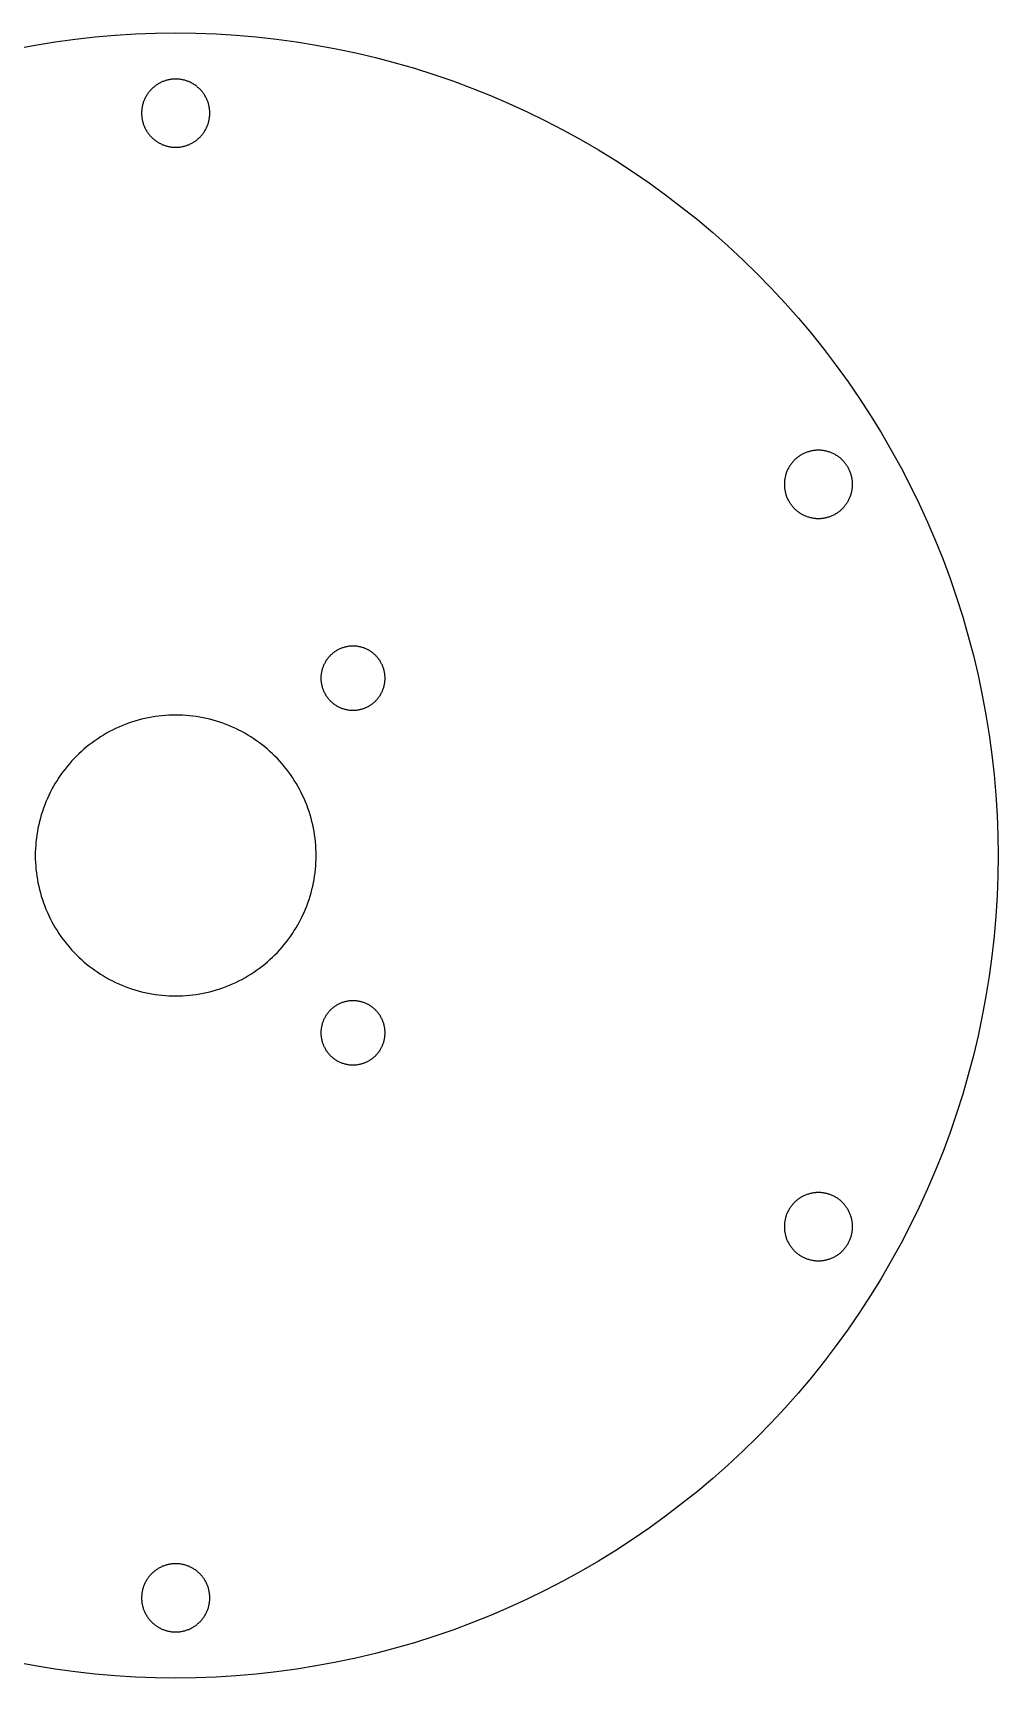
# Model space of a CAD drawing. Header units: metres. Extents: x -41 to 41, y -41 to 41.
# Drawn here: x -7.1 to 41, y -41 to 41 of the extents above; entities that cross this region are included whole.
import ezdxf

# ---------------------------------------------------------------- set-up
doc = ezdxf.new("R2010")
doc.units = ezdxf.units.M

msp = doc.modelspace()

# ---------------------------------------------------------------- linework, layer by layer
msp.add_lwpolyline([(-7.999, 40.212), (-7.009, 40.396), (-6.016, 40.556), (-5.019, 40.692), (-4.019, 40.803), (-3.016, 40.889), (-2.012, 40.951), (-1.006, 40.988), (0, 41), (1.006, 40.988), (2.012, 40.951), (3.016, 40.889), (4.019, 40.803), (5.019, 40.692), (6.016, 40.556), (7.009, 40.396), (7.999, 40.212), (8.983, 40.004), (9.962, 39.771), (10.935, 39.515), (11.902, 39.235), (12.861, 38.931), (13.812, 38.603), (14.756, 38.253), (15.69, 37.879), (16.615, 37.483), (17.53, 37.064), (18.434, 36.622), (19.327, 36.159), (20.209, 35.674), (21.078, 35.167), (21.935, 34.639), (22.778, 34.09), (23.608, 33.521), (24.424, 32.932), (25.224, 32.322), (26.01, 31.693), (26.78, 31.046), (27.534, 30.379), (28.271, 29.694), (28.991, 28.991), (29.694, 28.271), (30.379, 27.534), (31.046, 26.78), (31.693, 26.01), (32.322, 25.224), (32.932, 24.424), (33.521, 23.608), (34.09, 22.778), (34.639, 21.935), (35.167, 21.078), (35.674, 20.209), (36.159, 19.327), (36.622, 18.434), (37.064, 17.53), (37.483, 16.615), (37.879, 15.69), (38.253, 14.756), (38.603, 13.812), (38.931, 12.861), (39.235, 11.902), (39.515, 10.935), (39.771, 9.962), (40.004, 8.983), (40.212, 7.999), (40.396, 7.009), (40.556, 6.016), (40.692, 5.019), (40.803, 4.019), (40.889, 3.016), (40.951, 2.012), (40.988, 1.006), (41, 0), (40.988, -1.006), (40.988, -1.006), (40.951, -2.012), (40.889, -3.016), (40.803, -4.019), (40.692, -5.019), (40.556, -6.016), (40.396, -7.009), (40.212, -7.999), (40.004, -8.983), (39.771, -9.962), (39.515, -10.935), (39.235, -11.902), (38.931, -12.861), (38.603, -13.812), (38.253, -14.756), (37.879, -15.69), (37.483, -16.615), (37.064, -17.53), (36.622, -18.434), (36.159, -19.327), (35.674, -20.209), (35.167, -21.078), (34.639, -21.935), (34.09, -22.778), (33.521, -23.608), (32.932, -24.424), (32.322, -25.224), (31.693, -26.01), (31.046, -26.78), (30.379, -27.534), (29.694, -28.271), (28.991, -28.991), (28.271, -29.694), (27.534, -30.379), (26.78, -31.046), (26.01, -31.693), (25.224, -32.322), (24.424, -32.932), (23.608, -33.521), (22.778, -34.09), (21.935, -34.639), (21.078, -35.167), (20.209, -35.674), (19.327, -36.159), (18.434, -36.622), (17.53, -37.064), (16.615, -37.483), (15.69, -37.879), (14.756, -38.253), (13.812, -38.603), (12.861, -38.931), (11.902, -39.235), (10.935, -39.515), (9.962, -39.771), (8.983, -40.004), (7.999, -40.212), (7.009, -40.396), (6.016, -40.556), (5.019, -40.692), (4.019, -40.803), (3.016, -40.889), (2.012, -40.951), (1.006, -40.988), (0, -41), (-1.006, -40.988), (-2.012, -40.951), (-3.016, -40.889), (-4.019, -40.803), (-5.019, -40.692), (-6.016, -40.556), (-7.009, -40.396), (-7.999, -40.212)])
for points in [[(1.695, 36.875), (1.698, 36.917), (1.699, 36.958), (1.7, 37), (1.699, 37.042), (1.698, 37.083), (1.695, 37.125), (1.692, 37.167), (1.687, 37.208), (1.682, 37.249), (1.675, 37.291), (1.667, 37.332), (1.659, 37.372), (1.649, 37.413), (1.638, 37.453), (1.627, 37.493), (1.614, 37.533), (1.601, 37.573), (1.586, 37.612), (1.571, 37.651), (1.554, 37.689), (1.537, 37.727), (1.518, 37.764), (1.499, 37.801), (1.479, 37.838), (1.458, 37.874), (1.436, 37.909), (1.413, 37.944), (1.39, 37.979), (1.365, 38.013), (1.34, 38.046), (1.314, 38.078), (1.287, 38.11), (1.26, 38.142), (1.231, 38.172), (1.202, 38.202), (1.172, 38.231), (1.142, 38.26), (1.11, 38.287), (1.078, 38.314), (1.046, 38.34), (1.013, 38.365), (0.979, 38.39), (0.944, 38.413), (0.909, 38.436), (0.874, 38.458), (0.838, 38.479), (0.801, 38.499), (0.764, 38.518), (0.727, 38.537), (0.689, 38.554), (0.651, 38.571), (0.612, 38.586), (0.573, 38.601), (0.533, 38.614), (0.493, 38.627), (0.453, 38.638), (0.413, 38.649), (0.372, 38.659), (0.332, 38.667), (0.291, 38.675), (0.249, 38.682), (0.208, 38.687), (0.167, 38.692), (0.125, 38.695), (0.083, 38.698), (0.042, 38.699), (0, 38.7), (-0.042, 38.699), (-0.083, 38.698), (-0.125, 38.695), (-0.167, 38.692), (-0.208, 38.687), (-0.249, 38.682), (-0.291, 38.675), (-0.332, 38.667), (-0.372, 38.659), (-0.413, 38.649), (-0.453, 38.638), (-0.493, 38.627), (-0.533, 38.614), (-0.573, 38.601), (-0.612, 38.586), (-0.651, 38.571), (-0.689, 38.554), (-0.727, 38.537), (-0.764, 38.518), (-0.801, 38.499), (-0.838, 38.479), (-0.874, 38.458), (-0.909, 38.436), (-0.944, 38.413), (-0.979, 38.39), (-1.013, 38.365), (-1.046, 38.34), (-1.078, 38.314), (-1.11, 38.287), (-1.142, 38.26), (-1.172, 38.231), (-1.202, 38.202), (-1.231, 38.172), (-1.26, 38.142), (-1.287, 38.11), (-1.314, 38.078), (-1.34, 38.046), (-1.365, 38.013), (-1.39, 37.979), (-1.413, 37.944), (-1.436, 37.909), (-1.458, 37.874), (-1.479, 37.838), (-1.499, 37.801), (-1.518, 37.764), (-1.537, 37.727), (-1.554, 37.689), (-1.571, 37.651), (-1.586, 37.612), (-1.601, 37.573), (-1.614, 37.533), (-1.627, 37.493), (-1.638, 37.453), (-1.649, 37.413), (-1.659, 37.372), (-1.667, 37.332), (-1.675, 37.291), (-1.682, 37.249), (-1.687, 37.208), (-1.692, 37.167), (-1.695, 37.125), (-1.698, 37.083), (-1.699, 37.042), (-1.7, 37), (-1.699, 36.958), (-1.698, 36.917), (-1.695, 36.875), (-1.692, 36.833), (-1.687, 36.792), (-1.682, 36.751), (-1.675, 36.709), (-1.667, 36.668), (-1.659, 36.628), (-1.649, 36.587), (-1.638, 36.547), (-1.627, 36.507), (-1.614, 36.467), (-1.601, 36.427), (-1.586, 36.388), (-1.571, 36.349), (-1.554, 36.311), (-1.537, 36.273), (-1.518, 36.236), (-1.499, 36.199), (-1.479, 36.162), (-1.458, 36.126), (-1.436, 36.091), (-1.413, 36.056), (-1.39, 36.021), (-1.365, 35.987), (-1.34, 35.954), (-1.314, 35.922), (-1.287, 35.89), (-1.26, 35.858), (-1.231, 35.828), (-1.202, 35.798), (-1.172, 35.769), (-1.142, 35.74), (-1.11, 35.713), (-1.078, 35.686), (-1.046, 35.66), (-1.013, 35.635), (-0.979, 35.61), (-0.944, 35.587), (-0.909, 35.564), (-0.874, 35.542), (-0.838, 35.521), (-0.801, 35.501), (-0.764, 35.482), (-0.727, 35.463), (-0.689, 35.446), (-0.651, 35.429), (-0.612, 35.414), (-0.573, 35.399), (-0.533, 35.386), (-0.493, 35.373), (-0.453, 35.362), (-0.413, 35.351), (-0.372, 35.341), (-0.332, 35.333), (-0.291, 35.325), (-0.249, 35.318), (-0.208, 35.313), (-0.167, 35.308), (-0.125, 35.305), (-0.083, 35.302), (-0.042, 35.301), (0, 35.3), (0.042, 35.301), (0.083, 35.302), (0.125, 35.305), (0.167, 35.308), (0.208, 35.313), (0.249, 35.318), (0.291, 35.325), (0.332, 35.333), (0.372, 35.341), (0.413, 35.351), (0.453, 35.362), (0.493, 35.373), (0.533, 35.386), (0.573, 35.399), (0.612, 35.414), (0.651, 35.429), (0.689, 35.446), (0.727, 35.463), (0.764, 35.482), (0.801, 35.501), (0.838, 35.521), (0.874, 35.542), (0.909, 35.564), (0.944, 35.587), (0.979, 35.61), (1.013, 35.635), (1.046, 35.66), (1.078, 35.686), (1.11, 35.713), (1.142, 35.74), (1.172, 35.769), (1.202, 35.798), (1.231, 35.828), (1.26, 35.858), (1.287, 35.89), (1.314, 35.922), (1.34, 35.954), (1.365, 35.987), (1.39, 36.021), (1.413, 36.056), (1.436, 36.091), (1.458, 36.126), (1.479, 36.162), (1.499, 36.199), (1.518, 36.236), (1.537, 36.273), (1.554, 36.311), (1.571, 36.349), (1.586, 36.388), (1.601, 36.427), (1.614, 36.467), (1.627, 36.507), (1.638, 36.547), (1.649, 36.587), (1.659, 36.628), (1.667, 36.668), (1.675, 36.709), (1.682, 36.751), (1.687, 36.792), (1.692, 36.833), (1.695, 36.875)], [(33.738, 18.375), (33.741, 18.417), (33.742, 18.458), (33.743, 18.5), (33.742, 18.542), (33.741, 18.583), (33.738, 18.625), (33.735, 18.667), (33.73, 18.708), (33.725, 18.749), (33.718, 18.791), (33.71, 18.832), (33.702, 18.872), (33.692, 18.913), (33.681, 18.953), (33.67, 18.993), (33.657, 19.033), (33.644, 19.073), (33.629, 19.112), (33.614, 19.151), (33.597, 19.189), (33.58, 19.227), (33.561, 19.264), (33.542, 19.301), (33.522, 19.338), (33.501, 19.374), (33.479, 19.409), (33.456, 19.444), (33.433, 19.479), (33.408, 19.513), (33.383, 19.546), (33.357, 19.578), (33.33, 19.61), (33.303, 19.642), (33.274, 19.672), (33.245, 19.702), (33.215, 19.731), (33.185, 19.76), (33.153, 19.787), (33.121, 19.814), (33.089, 19.84), (33.056, 19.865), (33.022, 19.89), (32.987, 19.913), (32.952, 19.936), (32.917, 19.958), (32.881, 19.979), (32.844, 19.999), (32.807, 20.018), (32.77, 20.037), (32.732, 20.054), (32.694, 20.071), (32.655, 20.086), (32.616, 20.101), (32.576, 20.114), (32.536, 20.127), (32.496, 20.138), (32.456, 20.149), (32.415, 20.159), (32.375, 20.167), (32.334, 20.175), (32.292, 20.182), (32.251, 20.187), (32.21, 20.192), (32.168, 20.195), (32.126, 20.198), (32.085, 20.199), (32.043, 20.2), (32.001, 20.199), (31.96, 20.198), (31.918, 20.195), (31.876, 20.192), (31.835, 20.187), (31.793, 20.182), (31.752, 20.175), (31.711, 20.167), (31.67, 20.159), (31.63, 20.149), (31.59, 20.138), (31.549, 20.127), (31.51, 20.114), (31.47, 20.101), (31.431, 20.086), (31.392, 20.071), (31.354, 20.054), (31.316, 20.037), (31.279, 20.018), (31.242, 19.999), (31.205, 19.979), (31.169, 19.958), (31.133, 19.936), (31.098, 19.913), (31.064, 19.89), (31.03, 19.865), (30.997, 19.84), (30.964, 19.814), (30.933, 19.787), (30.901, 19.76), (30.871, 19.731), (30.841, 19.702), (30.812, 19.672), (30.783, 19.642), (30.756, 19.61), (30.729, 19.578), (30.703, 19.546), (30.677, 19.513), (30.653, 19.479), (30.629, 19.444), (30.607, 19.409), (30.585, 19.374), (30.564, 19.338), (30.544, 19.301), (30.524, 19.264), (30.506, 19.227), (30.489, 19.189), (30.472, 19.151), (30.457, 19.112), (30.442, 19.073), (30.429, 19.033), (30.416, 18.993), (30.405, 18.953), (30.394, 18.913), (30.384, 18.872), (30.376, 18.832), (30.368, 18.791), (30.361, 18.749), (30.356, 18.708), (30.351, 18.667), (30.348, 18.625), (30.345, 18.583), (30.343, 18.542), (30.343, 18.5), (30.343, 18.458), (30.345, 18.417), (30.348, 18.375), (30.351, 18.333), (30.356, 18.292), (30.361, 18.251), (30.368, 18.209), (30.376, 18.168), (30.384, 18.128), (30.394, 18.087), (30.405, 18.047), (30.416, 18.007), (30.429, 17.967), (30.442, 17.927), (30.457, 17.888), (30.472, 17.849), (30.489, 17.811), (30.506, 17.773), (30.524, 17.736), (30.544, 17.699), (30.564, 17.662), (30.585, 17.626), (30.607, 17.591), (30.629, 17.556), (30.653, 17.521), (30.677, 17.487), (30.703, 17.454), (30.729, 17.422), (30.756, 17.39), (30.783, 17.358), (30.812, 17.328), (30.841, 17.298), (30.871, 17.269), (30.901, 17.24), (30.933, 17.213), (30.964, 17.186), (30.997, 17.16), (31.03, 17.135), (31.064, 17.11), (31.098, 17.087), (31.133, 17.064), (31.169, 17.042), (31.205, 17.021), (31.242, 17.001), (31.279, 16.982), (31.316, 16.963), (31.354, 16.946), (31.392, 16.929), (31.431, 16.914), (31.47, 16.899), (31.51, 16.886), (31.549, 16.873), (31.59, 16.862), (31.63, 16.851), (31.67, 16.841), (31.711, 16.833), (31.752, 16.825), (31.793, 16.818), (31.835, 16.813), (31.876, 16.808), (31.918, 16.805), (31.96, 16.802), (32.001, 16.801), (32.043, 16.8), (32.085, 16.801), (32.126, 16.802), (32.168, 16.805), (32.21, 16.808), (32.251, 16.813), (32.292, 16.818), (32.334, 16.825), (32.375, 16.833), (32.415, 16.841), (32.456, 16.851), (32.496, 16.862), (32.536, 16.873), (32.576, 16.886), (32.616, 16.899), (32.655, 16.914), (32.694, 16.929), (32.732, 16.946), (32.77, 16.963), (32.807, 16.982), (32.844, 17.001), (32.881, 17.021), (32.917, 17.042), (32.952, 17.064), (32.987, 17.087), (33.022, 17.11), (33.056, 17.135), (33.089, 17.16), (33.121, 17.186), (33.153, 17.213), (33.185, 17.24), (33.215, 17.269), (33.245, 17.298), (33.274, 17.328), (33.303, 17.358), (33.33, 17.39), (33.357, 17.422), (33.383, 17.454), (33.408, 17.487), (33.433, 17.521), (33.456, 17.556), (33.479, 17.591), (33.501, 17.626), (33.522, 17.662), (33.542, 17.699), (33.561, 17.736), (33.58, 17.773), (33.597, 17.811), (33.614, 17.849), (33.629, 17.888), (33.644, 17.927), (33.657, 17.967), (33.67, 18.007), (33.681, 18.047), (33.692, 18.087), (33.702, 18.128), (33.71, 18.168), (33.718, 18.209), (33.725, 18.251), (33.73, 18.292), (33.735, 18.333), (33.738, 18.375)], [(10.437, 8.76), (10.438, 8.8), (10.439, 8.839), (10.438, 8.878), (10.437, 8.917), (10.434, 8.957), (10.431, 8.996), (10.427, 9.035), (10.422, 9.074), (10.415, 9.112), (10.408, 9.151), (10.4, 9.189), (10.391, 9.228), (10.381, 9.266), (10.37, 9.303), (10.358, 9.341), (10.345, 9.378), (10.332, 9.415), (10.317, 9.451), (10.302, 9.487), (10.285, 9.523), (10.268, 9.558), (10.25, 9.593), (10.231, 9.627), (10.211, 9.661), (10.191, 9.695), (10.169, 9.728), (10.147, 9.76), (10.124, 9.792), (10.1, 9.823), (10.076, 9.854), (10.05, 9.884), (10.024, 9.913), (9.998, 9.942), (9.97, 9.97), (9.942, 9.998), (9.913, 10.024), (9.884, 10.05), (9.854, 10.076), (9.823, 10.1), (9.792, 10.124), (9.76, 10.147), (9.728, 10.169), (9.695, 10.191), (9.661, 10.211), (9.627, 10.231), (9.593, 10.25), (9.558, 10.268), (9.523, 10.285), (9.487, 10.302), (9.451, 10.317), (9.415, 10.332), (9.378, 10.345), (9.341, 10.358), (9.303, 10.37), (9.266, 10.381), (9.228, 10.391), (9.189, 10.4), (9.151, 10.408), (9.112, 10.415), (9.074, 10.422), (9.035, 10.427), (8.996, 10.431), (8.957, 10.434), (8.917, 10.437), (8.878, 10.438), (8.839, 10.439), (8.8, 10.438), (8.76, 10.437), (8.721, 10.434), (8.682, 10.431), (8.643, 10.427), (8.604, 10.422), (8.565, 10.415), (8.527, 10.408), (8.488, 10.4), (8.45, 10.391), (8.412, 10.381), (8.374, 10.37), (8.337, 10.358), (8.3, 10.345), (8.263, 10.332), (8.227, 10.317), (8.19, 10.302), (8.155, 10.285), (8.119, 10.268), (8.085, 10.25), (8.05, 10.231), (8.016, 10.211), (7.983, 10.191), (7.95, 10.169), (7.918, 10.147), (7.886, 10.124), (7.854, 10.1), (7.824, 10.076), (7.794, 10.05), (7.764, 10.024), (7.736, 9.998), (7.707, 9.97), (7.68, 9.942), (7.653, 9.913), (7.627, 9.884), (7.602, 9.854), (7.577, 9.823), (7.554, 9.792), (7.531, 9.76), (7.508, 9.728), (7.487, 9.695), (7.466, 9.661), (7.447, 9.627), (7.428, 9.593), (7.41, 9.558), (7.392, 9.523), (7.376, 9.487), (7.361, 9.451), (7.346, 9.415), (7.332, 9.378), (7.32, 9.341), (7.308, 9.303), (7.297, 9.266), (7.287, 9.228), (7.278, 9.189), (7.27, 9.151), (7.262, 9.112), (7.256, 9.074), (7.251, 9.035), (7.247, 8.996), (7.243, 8.957), (7.241, 8.917), (7.239, 8.878), (7.239, 8.839), (7.239, 8.8), (7.241, 8.76), (7.243, 8.721), (7.247, 8.682), (7.251, 8.643), (7.256, 8.604), (7.262, 8.565), (7.27, 8.527), (7.278, 8.488), (7.287, 8.45), (7.297, 8.412), (7.308, 8.374), (7.32, 8.337), (7.332, 8.3), (7.346, 8.263), (7.361, 8.227), (7.376, 8.19), (7.392, 8.155), (7.41, 8.119), (7.428, 8.085), (7.447, 8.05), (7.466, 8.016), (7.487, 7.983), (7.508, 7.95), (7.531, 7.918), (7.554, 7.886), (7.577, 7.854), (7.602, 7.824), (7.627, 7.794), (7.653, 7.764), (7.68, 7.736), (7.707, 7.707), (7.736, 7.68), (7.764, 7.653), (7.794, 7.627), (7.824, 7.602), (7.854, 7.577), (7.886, 7.554), (7.918, 7.531), (7.95, 7.508), (7.983, 7.487), (8.016, 7.466), (8.05, 7.447), (8.085, 7.428), (8.119, 7.41), (8.155, 7.392), (8.19, 7.376), (8.227, 7.361), (8.263, 7.346), (8.3, 7.332), (8.337, 7.32), (8.374, 7.308), (8.412, 7.297), (8.45, 7.287), (8.488, 7.278), (8.527, 7.27), (8.565, 7.262), (8.604, 7.256), (8.643, 7.251), (8.682, 7.247), (8.721, 7.243), (8.76, 7.241), (8.8, 7.239), (8.839, 7.239), (8.878, 7.239), (8.917, 7.241), (8.957, 7.243), (8.996, 7.247), (9.035, 7.251), (9.074, 7.256), (9.112, 7.262), (9.151, 7.27), (9.189, 7.278), (9.228, 7.287), (9.266, 7.297), (9.303, 7.308), (9.341, 7.32), (9.378, 7.332), (9.415, 7.346), (9.451, 7.361), (9.487, 7.376), (9.523, 7.392), (9.558, 7.41), (9.593, 7.428), (9.627, 7.447), (9.661, 7.466), (9.695, 7.487), (9.728, 7.508), (9.76, 7.531), (9.792, 7.554), (9.823, 7.577), (9.854, 7.602), (9.884, 7.627), (9.913, 7.653), (9.942, 7.68), (9.97, 7.707), (9.998, 7.736), (10.024, 7.764), (10.05, 7.794), (10.076, 7.824), (10.1, 7.854), (10.124, 7.886), (10.147, 7.918), (10.169, 7.95), (10.191, 7.983), (10.211, 8.016), (10.231, 8.05), (10.25, 8.085), (10.268, 8.119), (10.285, 8.155), (10.302, 8.19), (10.317, 8.227), (10.332, 8.263), (10.345, 8.3), (10.358, 8.337), (10.37, 8.374), (10.381, 8.412), (10.391, 8.45), (10.4, 8.488), (10.408, 8.527), (10.415, 8.565), (10.422, 8.604), (10.427, 8.643), (10.431, 8.682), (10.434, 8.721), (10.437, 8.76)], [(6.981, -0.515), (6.992, -0.343), (6.998, -0.172), (7, 0), (6.998, 0.172), (6.992, 0.343), (6.981, 0.515), (6.966, 0.686), (6.947, 0.857), (6.924, 1.027), (6.897, 1.197), (6.865, 1.366), (6.83, 1.534), (6.79, 1.701), (6.746, 1.867), (6.699, 2.032), (6.647, 2.196), (6.591, 2.358), (6.531, 2.519), (6.467, 2.679), (6.399, 2.837), (6.328, 2.993), (6.253, 3.147), (6.173, 3.3), (6.091, 3.45), (6.004, 3.599), (5.914, 3.745), (5.82, 3.889), (5.723, 4.031), (5.622, 4.17), (5.518, 4.307), (5.411, 4.441), (5.3, 4.572), (5.187, 4.701), (5.07, 4.827), (4.95, 4.95), (4.827, 5.07), (4.701, 5.187), (4.572, 5.3), (4.441, 5.411), (4.307, 5.518), (4.17, 5.622), (4.031, 5.723), (3.889, 5.82), (3.745, 5.914), (3.599, 6.004), (3.45, 6.091), (3.3, 6.173), (3.147, 6.253), (2.993, 6.328), (2.837, 6.399), (2.679, 6.467), (2.519, 6.531), (2.358, 6.591), (2.196, 6.647), (2.032, 6.699), (1.867, 6.746), (1.701, 6.79), (1.534, 6.83), (1.366, 6.865), (1.197, 6.897), (1.027, 6.924), (0.857, 6.947), (0.686, 6.966), (0.515, 6.981), (0.343, 6.992), (0.172, 6.998), (0, 7), (-0.172, 6.998), (-0.343, 6.992), (-0.515, 6.981), (-0.686, 6.966), (-0.857, 6.947), (-1.027, 6.924), (-1.197, 6.897), (-1.366, 6.865), (-1.534, 6.83), (-1.701, 6.79), (-1.867, 6.746), (-2.032, 6.699), (-2.196, 6.647), (-2.358, 6.591), (-2.519, 6.531), (-2.679, 6.467), (-2.837, 6.399), (-2.993, 6.328), (-3.147, 6.253), (-3.3, 6.173), (-3.45, 6.091), (-3.599, 6.004), (-3.745, 5.914), (-3.889, 5.82), (-4.031, 5.723), (-4.17, 5.622), (-4.307, 5.518), (-4.441, 5.411), (-4.572, 5.3), (-4.701, 5.187), (-4.827, 5.07), (-4.95, 4.95), (-5.07, 4.827), (-5.187, 4.701), (-5.3, 4.572), (-5.411, 4.441), (-5.518, 4.307), (-5.622, 4.17), (-5.723, 4.031), (-5.82, 3.889), (-5.914, 3.745), (-6.004, 3.599), (-6.091, 3.45), (-6.173, 3.3), (-6.253, 3.147), (-6.328, 2.993), (-6.399, 2.837), (-6.467, 2.679), (-6.531, 2.519), (-6.591, 2.358), (-6.647, 2.196), (-6.699, 2.032), (-6.746, 1.867), (-6.79, 1.701), (-6.83, 1.534), (-6.865, 1.366), (-6.897, 1.197), (-6.924, 1.027), (-6.947, 0.857), (-6.966, 0.686), (-6.981, 0.515), (-6.992, 0.343), (-6.998, 0.172), (-7, 0), (-6.998, -0.172), (-6.992, -0.343), (-6.981, -0.515), (-6.966, -0.686), (-6.947, -0.857), (-6.924, -1.027), (-6.897, -1.197), (-6.865, -1.366), (-6.83, -1.534), (-6.79, -1.701), (-6.746, -1.867), (-6.699, -2.032), (-6.647, -2.196), (-6.591, -2.358), (-6.531, -2.519), (-6.467, -2.679), (-6.399, -2.837), (-6.328, -2.993), (-6.253, -3.147), (-6.173, -3.3), (-6.091, -3.45), (-6.004, -3.599), (-5.914, -3.745), (-5.82, -3.889), (-5.723, -4.031), (-5.622, -4.17), (-5.518, -4.307), (-5.411, -4.441), (-5.3, -4.572), (-5.187, -4.701), (-5.07, -4.827), (-4.95, -4.95), (-4.827, -5.07), (-4.701, -5.187), (-4.572, -5.3), (-4.441, -5.411), (-4.307, -5.518), (-4.17, -5.622), (-4.031, -5.723), (-3.889, -5.82), (-3.745, -5.914), (-3.599, -6.004), (-3.45, -6.091), (-3.3, -6.173), (-3.147, -6.253), (-2.993, -6.328), (-2.837, -6.399), (-2.679, -6.467), (-2.519, -6.531), (-2.358, -6.591), (-2.196, -6.647), (-2.032, -6.699), (-1.867, -6.746), (-1.701, -6.79), (-1.534, -6.83), (-1.366, -6.865), (-1.197, -6.897), (-1.027, -6.924), (-0.857, -6.947), (-0.686, -6.966), (-0.515, -6.981), (-0.343, -6.992), (-0.172, -6.998), (0, -7), (0.172, -6.998), (0.343, -6.992), (0.515, -6.981), (0.686, -6.966), (0.857, -6.947), (1.027, -6.924), (1.197, -6.897), (1.366, -6.865), (1.534, -6.83), (1.701, -6.79), (1.867, -6.746), (2.032, -6.699), (2.196, -6.647), (2.358, -6.591), (2.519, -6.531), (2.679, -6.467), (2.837, -6.399), (2.993, -6.328), (3.147, -6.253), (3.3, -6.173), (3.45, -6.091), (3.599, -6.004), (3.745, -5.914), (3.889, -5.82), (4.031, -5.723), (4.17, -5.622), (4.307, -5.518), (4.441, -5.411), (4.572, -5.3), (4.701, -5.187), (4.827, -5.07), (4.95, -4.95), (5.07, -4.827), (5.187, -4.701), (5.3, -4.572), (5.411, -4.441), (5.518, -4.307), (5.622, -4.17), (5.723, -4.031), (5.82, -3.889), (5.914, -3.745), (6.004, -3.599), (6.091, -3.45), (6.173, -3.3), (6.253, -3.147), (6.328, -2.993), (6.399, -2.837), (6.467, -2.679), (6.531, -2.519), (6.591, -2.358), (6.647, -2.196), (6.699, -2.032), (6.746, -1.867), (6.79, -1.701), (6.83, -1.534), (6.865, -1.366), (6.897, -1.197), (6.924, -1.027), (6.947, -0.857), (6.966, -0.686), (6.981, -0.515)], [(10.434, -8.957), (10.437, -8.917), (10.438, -8.878), (10.439, -8.839), (10.438, -8.8), (10.437, -8.76), (10.434, -8.721), (10.431, -8.682), (10.427, -8.643), (10.422, -8.604), (10.415, -8.565), (10.408, -8.527), (10.4, -8.488), (10.391, -8.45), (10.381, -8.412), (10.37, -8.374), (10.358, -8.337), (10.345, -8.3), (10.332, -8.263), (10.317, -8.227), (10.302, -8.19), (10.285, -8.155), (10.268, -8.119), (10.25, -8.085), (10.231, -8.05), (10.211, -8.016), (10.191, -7.983), (10.169, -7.95), (10.147, -7.918), (10.124, -7.886), (10.1, -7.854), (10.076, -7.824), (10.05, -7.794), (10.024, -7.764), (9.998, -7.736), (9.97, -7.707), (9.942, -7.68), (9.913, -7.653), (9.884, -7.627), (9.854, -7.602), (9.823, -7.577), (9.792, -7.554), (9.76, -7.531), (9.728, -7.508), (9.695, -7.487), (9.661, -7.466), (9.627, -7.447), (9.593, -7.428), (9.558, -7.41), (9.523, -7.392), (9.487, -7.376), (9.451, -7.361), (9.415, -7.346), (9.378, -7.332), (9.341, -7.32), (9.303, -7.308), (9.266, -7.297), (9.228, -7.287), (9.189, -7.278), (9.151, -7.27), (9.112, -7.262), (9.074, -7.256), (9.035, -7.251), (8.996, -7.247), (8.957, -7.243), (8.917, -7.241), (8.878, -7.239), (8.839, -7.239), (8.8, -7.239), (8.76, -7.241), (8.721, -7.243), (8.682, -7.247), (8.643, -7.251), (8.604, -7.256), (8.565, -7.262), (8.527, -7.27), (8.488, -7.278), (8.45, -7.287), (8.412, -7.297), (8.374, -7.308), (8.337, -7.32), (8.3, -7.332), (8.263, -7.346), (8.227, -7.361), (8.19, -7.376), (8.155, -7.392), (8.119, -7.41), (8.085, -7.428), (8.05, -7.447), (8.016, -7.466), (7.983, -7.487), (7.95, -7.508), (7.918, -7.531), (7.886, -7.554), (7.854, -7.577), (7.824, -7.602), (7.794, -7.627), (7.764, -7.653), (7.736, -7.68), (7.707, -7.707), (7.68, -7.736), (7.653, -7.764), (7.627, -7.794), (7.602, -7.824), (7.577, -7.854), (7.554, -7.886), (7.531, -7.918), (7.508, -7.95), (7.487, -7.983), (7.466, -8.016), (7.447, -8.05), (7.428, -8.085), (7.41, -8.119), (7.392, -8.155), (7.376, -8.19), (7.361, -8.227), (7.346, -8.263), (7.332, -8.3), (7.32, -8.337), (7.308, -8.374), (7.297, -8.412), (7.287, -8.45), (7.278, -8.488), (7.27, -8.527), (7.262, -8.565), (7.256, -8.604), (7.251, -8.643), (7.247, -8.682), (7.243, -8.721), (7.241, -8.76), (7.239, -8.8), (7.239, -8.839), (7.239, -8.878), (7.241, -8.917), (7.243, -8.957), (7.247, -8.996), (7.251, -9.035), (7.256, -9.074), (7.262, -9.112), (7.27, -9.151), (7.278, -9.189), (7.287, -9.228), (7.297, -9.266), (7.308, -9.303), (7.32, -9.341), (7.332, -9.378), (7.346, -9.415), (7.361, -9.451), (7.376, -9.487), (7.392, -9.523), (7.41, -9.558), (7.428, -9.593), (7.447, -9.627), (7.466, -9.661), (7.487, -9.695), (7.508, -9.728), (7.531, -9.76), (7.554, -9.792), (7.577, -9.823), (7.602, -9.854), (7.627, -9.884), (7.653, -9.913), (7.68, -9.942), (7.707, -9.97), (7.736, -9.998), (7.764, -10.024), (7.794, -10.05), (7.824, -10.076), (7.854, -10.1), (7.886, -10.124), (7.918, -10.147), (7.95, -10.169), (7.983, -10.191), (8.016, -10.211), (8.05, -10.231), (8.085, -10.25), (8.119, -10.268), (8.155, -10.285), (8.19, -10.302), (8.227, -10.317), (8.263, -10.332), (8.3, -10.345), (8.337, -10.358), (8.374, -10.37), (8.412, -10.381), (8.45, -10.391), (8.488, -10.4), (8.527, -10.408), (8.565, -10.415), (8.604, -10.422), (8.643, -10.427), (8.682, -10.431), (8.721, -10.434), (8.76, -10.437), (8.8, -10.438), (8.839, -10.439), (8.878, -10.438), (8.917, -10.437), (8.957, -10.434), (8.996, -10.431), (9.035, -10.427), (9.074, -10.422), (9.112, -10.415), (9.151, -10.408), (9.189, -10.4), (9.228, -10.391), (9.266, -10.381), (9.303, -10.37), (9.341, -10.358), (9.378, -10.345), (9.415, -10.332), (9.451, -10.317), (9.487, -10.302), (9.523, -10.285), (9.558, -10.268), (9.593, -10.25), (9.627, -10.231), (9.661, -10.211), (9.695, -10.191), (9.728, -10.169), (9.76, -10.147), (9.792, -10.124), (9.823, -10.1), (9.854, -10.076), (9.884, -10.05), (9.913, -10.024), (9.942, -9.998), (9.97, -9.97), (9.998, -9.942), (10.024, -9.913), (10.05, -9.884), (10.076, -9.854), (10.1, -9.823), (10.124, -9.792), (10.147, -9.76), (10.169, -9.728), (10.191, -9.695), (10.211, -9.661), (10.231, -9.627), (10.25, -9.593), (10.268, -9.558), (10.285, -9.523), (10.302, -9.487), (10.317, -9.451), (10.332, -9.415), (10.345, -9.378), (10.358, -9.341), (10.37, -9.303), (10.381, -9.266), (10.391, -9.228), (10.4, -9.189), (10.408, -9.151), (10.415, -9.112), (10.422, -9.074), (10.427, -9.035), (10.431, -8.996), (10.434, -8.957)], [(33.738, -18.625), (33.741, -18.583), (33.742, -18.542), (33.743, -18.5), (33.742, -18.458), (33.741, -18.417), (33.738, -18.375), (33.735, -18.333), (33.73, -18.292), (33.725, -18.251), (33.718, -18.209), (33.71, -18.168), (33.702, -18.128), (33.692, -18.087), (33.681, -18.047), (33.67, -18.007), (33.657, -17.967), (33.644, -17.927), (33.629, -17.888), (33.614, -17.849), (33.597, -17.811), (33.58, -17.773), (33.561, -17.736), (33.542, -17.699), (33.522, -17.662), (33.501, -17.626), (33.479, -17.591), (33.456, -17.556), (33.433, -17.521), (33.408, -17.487), (33.383, -17.454), (33.357, -17.422), (33.33, -17.39), (33.303, -17.358), (33.274, -17.328), (33.245, -17.298), (33.215, -17.269), (33.185, -17.24), (33.153, -17.213), (33.121, -17.186), (33.089, -17.16), (33.056, -17.135), (33.022, -17.11), (32.987, -17.087), (32.952, -17.064), (32.917, -17.042), (32.881, -17.021), (32.844, -17.001), (32.807, -16.982), (32.77, -16.963), (32.732, -16.946), (32.694, -16.929), (32.655, -16.914), (32.616, -16.899), (32.576, -16.886), (32.536, -16.873), (32.496, -16.862), (32.456, -16.851), (32.415, -16.841), (32.375, -16.833), (32.334, -16.825), (32.292, -16.818), (32.251, -16.813), (32.21, -16.808), (32.168, -16.805), (32.126, -16.802), (32.085, -16.801), (32.043, -16.8), (32.001, -16.801), (31.96, -16.802), (31.918, -16.805), (31.876, -16.808), (31.835, -16.813), (31.793, -16.818), (31.752, -16.825), (31.711, -16.833), (31.67, -16.841), (31.63, -16.851), (31.59, -16.862), (31.549, -16.873), (31.51, -16.886), (31.47, -16.899), (31.431, -16.914), (31.392, -16.929), (31.354, -16.946), (31.316, -16.963), (31.279, -16.982), (31.242, -17.001), (31.205, -17.021), (31.169, -17.042), (31.133, -17.064), (31.098, -17.087), (31.064, -17.11), (31.03, -17.135), (30.997, -17.16), (30.964, -17.186), (30.933, -17.213), (30.901, -17.24), (30.871, -17.269), (30.841, -17.298), (30.812, -17.328), (30.783, -17.358), (30.756, -17.39), (30.729, -17.422), (30.703, -17.454), (30.677, -17.487), (30.653, -17.521), (30.629, -17.556), (30.607, -17.591), (30.585, -17.626), (30.564, -17.662), (30.544, -17.699), (30.524, -17.736), (30.506, -17.773), (30.489, -17.811), (30.472, -17.849), (30.457, -17.888), (30.442, -17.927), (30.429, -17.967), (30.416, -18.007), (30.405, -18.047), (30.394, -18.087), (30.384, -18.128), (30.376, -18.168), (30.368, -18.209), (30.361, -18.251), (30.356, -18.292), (30.351, -18.333), (30.348, -18.375), (30.345, -18.417), (30.343, -18.458), (30.343, -18.5), (30.343, -18.542), (30.345, -18.583), (30.348, -18.625), (30.351, -18.667), (30.356, -18.708), (30.361, -18.749), (30.368, -18.791), (30.376, -18.832), (30.384, -18.872), (30.394, -18.913), (30.405, -18.953), (30.416, -18.993), (30.429, -19.033), (30.442, -19.073), (30.457, -19.112), (30.472, -19.151), (30.489, -19.189), (30.506, -19.227), (30.524, -19.264), (30.544, -19.301), (30.564, -19.338), (30.585, -19.374), (30.607, -19.409), (30.629, -19.444), (30.653, -19.479), (30.677, -19.513), (30.703, -19.546), (30.729, -19.578), (30.756, -19.61), (30.783, -19.642), (30.812, -19.672), (30.841, -19.702), (30.871, -19.731), (30.901, -19.76), (30.933, -19.787), (30.964, -19.814), (30.997, -19.84), (31.03, -19.865), (31.064, -19.89), (31.098, -19.913), (31.133, -19.936), (31.169, -19.958), (31.205, -19.979), (31.242, -19.999), (31.279, -20.018), (31.316, -20.037), (31.354, -20.054), (31.392, -20.071), (31.431, -20.086), (31.47, -20.101), (31.51, -20.114), (31.549, -20.127), (31.59, -20.138), (31.63, -20.149), (31.67, -20.159), (31.711, -20.167), (31.752, -20.175), (31.793, -20.182), (31.835, -20.187), (31.876, -20.192), (31.918, -20.195), (31.96, -20.198), (32.001, -20.199), (32.043, -20.2), (32.085, -20.199), (32.126, -20.198), (32.168, -20.195), (32.21, -20.192), (32.251, -20.187), (32.292, -20.182), (32.334, -20.175), (32.375, -20.167), (32.415, -20.159), (32.456, -20.149), (32.496, -20.138), (32.536, -20.127), (32.576, -20.114), (32.616, -20.101), (32.655, -20.086), (32.694, -20.071), (32.732, -20.054), (32.77, -20.037), (32.807, -20.018), (32.844, -19.999), (32.881, -19.979), (32.917, -19.958), (32.952, -19.936), (32.987, -19.913), (33.022, -19.89), (33.056, -19.865), (33.089, -19.84), (33.121, -19.814), (33.153, -19.787), (33.185, -19.76), (33.215, -19.731), (33.245, -19.702), (33.274, -19.672), (33.303, -19.642), (33.33, -19.61), (33.357, -19.578), (33.383, -19.546), (33.408, -19.513), (33.433, -19.479), (33.456, -19.444), (33.479, -19.409), (33.501, -19.374), (33.522, -19.338), (33.542, -19.301), (33.561, -19.264), (33.58, -19.227), (33.597, -19.189), (33.614, -19.151), (33.629, -19.112), (33.644, -19.073), (33.657, -19.033), (33.67, -18.993), (33.681, -18.953), (33.692, -18.913), (33.702, -18.872), (33.71, -18.832), (33.718, -18.791), (33.725, -18.749), (33.73, -18.708), (33.735, -18.667), (33.738, -18.625)], [(1.698, -37.083), (1.699, -37.042), (1.7, -37), (1.699, -36.958), (1.698, -36.917), (1.695, -36.875), (1.692, -36.833), (1.687, -36.792), (1.682, -36.751), (1.675, -36.709), (1.667, -36.668), (1.659, -36.628), (1.649, -36.587), (1.638, -36.547), (1.627, -36.507), (1.614, -36.467), (1.601, -36.427), (1.586, -36.388), (1.571, -36.349), (1.554, -36.311), (1.537, -36.273), (1.518, -36.236), (1.499, -36.199), (1.479, -36.162), (1.458, -36.126), (1.436, -36.091), (1.413, -36.056), (1.39, -36.021), (1.365, -35.987), (1.34, -35.954), (1.314, -35.922), (1.287, -35.89), (1.26, -35.858), (1.231, -35.828), (1.202, -35.798), (1.172, -35.769), (1.142, -35.74), (1.11, -35.713), (1.078, -35.686), (1.046, -35.66), (1.013, -35.635), (0.979, -35.61), (0.944, -35.587), (0.909, -35.564), (0.874, -35.542), (0.838, -35.521), (0.801, -35.501), (0.764, -35.482), (0.727, -35.463), (0.689, -35.446), (0.651, -35.429), (0.612, -35.414), (0.573, -35.399), (0.533, -35.386), (0.493, -35.373), (0.453, -35.362), (0.413, -35.351), (0.372, -35.341), (0.332, -35.333), (0.291, -35.325), (0.249, -35.318), (0.208, -35.313), (0.167, -35.308), (0.125, -35.305), (0.083, -35.302), (0.042, -35.301), (0, -35.3), (-0.042, -35.301), (-0.083, -35.302), (-0.125, -35.305), (-0.167, -35.308), (-0.208, -35.313), (-0.249, -35.318), (-0.291, -35.325), (-0.332, -35.333), (-0.372, -35.341), (-0.413, -35.351), (-0.453, -35.362), (-0.493, -35.373), (-0.533, -35.386), (-0.573, -35.399), (-0.612, -35.414), (-0.651, -35.429), (-0.689, -35.446), (-0.727, -35.463), (-0.764, -35.482), (-0.801, -35.501), (-0.838, -35.521), (-0.874, -35.542), (-0.909, -35.564), (-0.944, -35.587), (-0.979, -35.61), (-1.013, -35.635), (-1.046, -35.66), (-1.078, -35.686), (-1.11, -35.713), (-1.142, -35.74), (-1.172, -35.769), (-1.202, -35.798), (-1.231, -35.828), (-1.26, -35.858), (-1.287, -35.89), (-1.314, -35.922), (-1.34, -35.954), (-1.365, -35.987), (-1.39, -36.021), (-1.413, -36.056), (-1.436, -36.091), (-1.458, -36.126), (-1.479, -36.162), (-1.499, -36.199), (-1.518, -36.236), (-1.537, -36.273), (-1.554, -36.311), (-1.571, -36.349), (-1.586, -36.388), (-1.601, -36.427), (-1.614, -36.467), (-1.627, -36.507), (-1.638, -36.547), (-1.649, -36.587), (-1.659, -36.628), (-1.667, -36.668), (-1.675, -36.709), (-1.682, -36.751), (-1.687, -36.792), (-1.692, -36.833), (-1.695, -36.875), (-1.698, -36.917), (-1.699, -36.958), (-1.7, -37), (-1.699, -37.042), (-1.698, -37.083), (-1.695, -37.125), (-1.692, -37.167), (-1.687, -37.208), (-1.682, -37.249), (-1.675, -37.291), (-1.667, -37.332), (-1.659, -37.372), (-1.649, -37.413), (-1.638, -37.453), (-1.627, -37.493), (-1.614, -37.533), (-1.601, -37.573), (-1.586, -37.612), (-1.571, -37.651), (-1.554, -37.689), (-1.537, -37.727), (-1.518, -37.764), (-1.499, -37.801), (-1.479, -37.838), (-1.458, -37.874), (-1.436, -37.909), (-1.413, -37.944), (-1.39, -37.979), (-1.365, -38.013), (-1.34, -38.046), (-1.314, -38.078), (-1.287, -38.11), (-1.26, -38.142), (-1.231, -38.172), (-1.202, -38.202), (-1.172, -38.231), (-1.142, -38.26), (-1.11, -38.287), (-1.078, -38.314), (-1.046, -38.34), (-1.013, -38.365), (-0.979, -38.39), (-0.944, -38.413), (-0.909, -38.436), (-0.874, -38.458), (-0.838, -38.479), (-0.801, -38.499), (-0.764, -38.518), (-0.727, -38.537), (-0.689, -38.554), (-0.651, -38.571), (-0.612, -38.586), (-0.573, -38.601), (-0.533, -38.614), (-0.493, -38.627), (-0.453, -38.638), (-0.413, -38.649), (-0.372, -38.659), (-0.332, -38.667), (-0.291, -38.675), (-0.249, -38.682), (-0.208, -38.687), (-0.167, -38.692), (-0.125, -38.695), (-0.083, -38.698), (-0.042, -38.699), (0, -38.7), (0.042, -38.699), (0.083, -38.698), (0.125, -38.695), (0.167, -38.692), (0.208, -38.687), (0.249, -38.682), (0.291, -38.675), (0.332, -38.667), (0.372, -38.659), (0.413, -38.649), (0.453, -38.638), (0.493, -38.627), (0.533, -38.614), (0.573, -38.601), (0.612, -38.586), (0.651, -38.571), (0.689, -38.554), (0.727, -38.537), (0.764, -38.518), (0.801, -38.499), (0.838, -38.479), (0.874, -38.458), (0.909, -38.436), (0.944, -38.413), (0.979, -38.39), (1.013, -38.365), (1.046, -38.34), (1.078, -38.314), (1.11, -38.287), (1.142, -38.26), (1.172, -38.231), (1.202, -38.202), (1.231, -38.172), (1.26, -38.142), (1.287, -38.11), (1.314, -38.078), (1.34, -38.046), (1.365, -38.013), (1.39, -37.979), (1.413, -37.944), (1.436, -37.909), (1.458, -37.874), (1.479, -37.838), (1.499, -37.801), (1.518, -37.764), (1.537, -37.727), (1.554, -37.689), (1.571, -37.651), (1.586, -37.612), (1.601, -37.573), (1.614, -37.533), (1.627, -37.493), (1.638, -37.453), (1.649, -37.413), (1.659, -37.372), (1.667, -37.332), (1.675, -37.291), (1.682, -37.249), (1.687, -37.208), (1.692, -37.167), (1.695, -37.125), (1.698, -37.083)]]:
    msp.add_lwpolyline(points, close=True)

doc.saveas('drawing.dxf')
